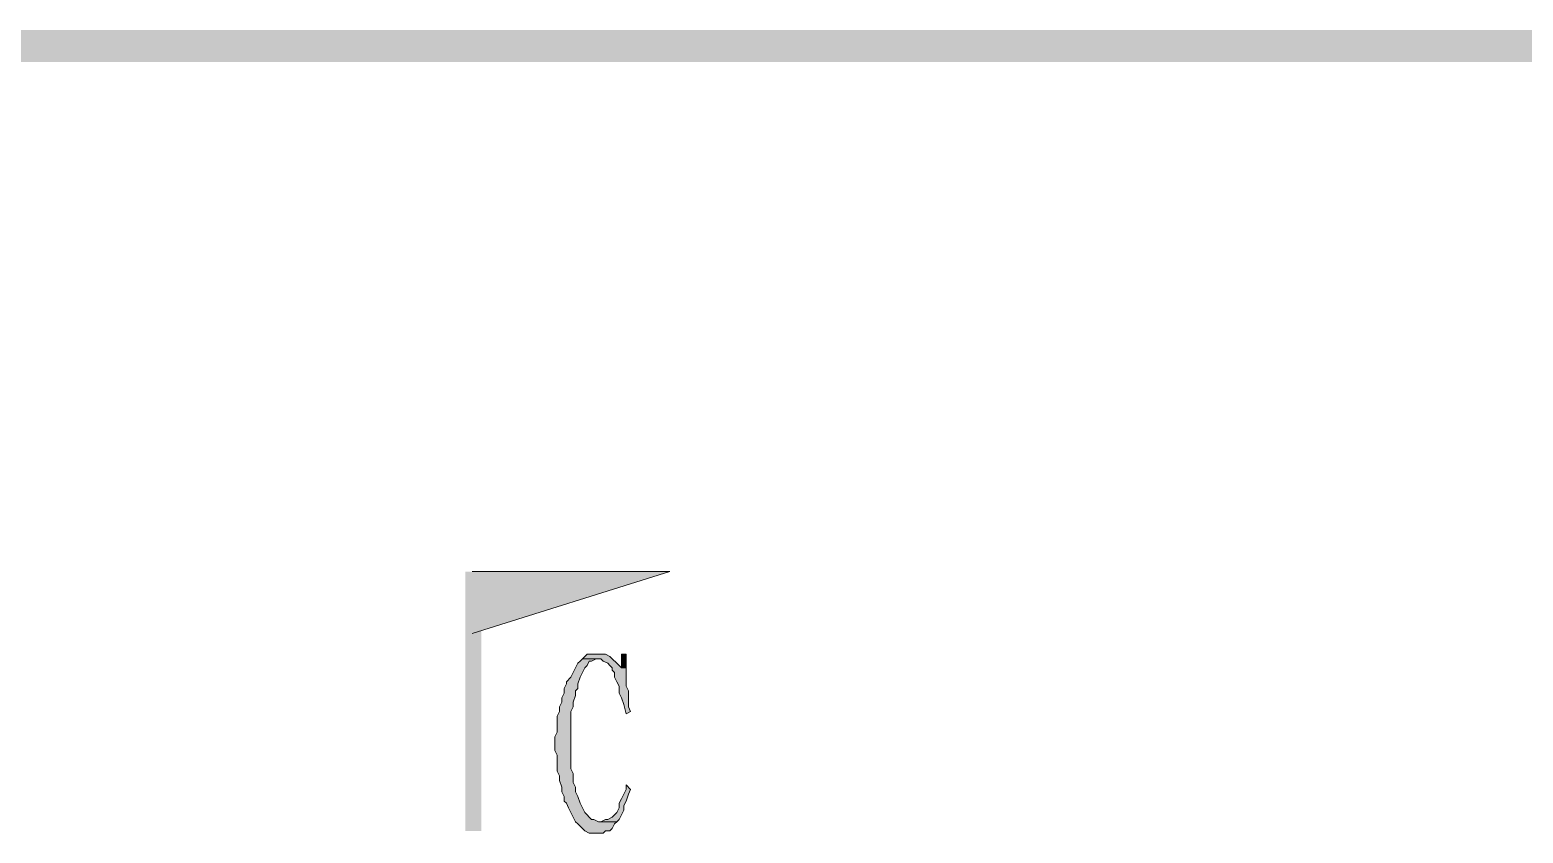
# Model space of a CAD drawing. Header units: millimetres. Extents: x 24 to 410, y 10 to 282.
# Drawn here: x 51.49 to 79.02, y 267.42 to 282.24 of the extents above; entities that cross this region are included whole.
import ezdxf

# ---------------------------------------------------------------- set-up
doc = ezdxf.new("R2010")
doc.units = ezdxf.units.MM

msp = doc.modelspace()

# ---------------------------------------------------------------- hatches: boundary and pattern name
h = msp.add_hatch(color=7)
h.dxf.hatch_style = 2
h.paths.add_polyline_path([(410.379333, 282.236333), (30.395333, 281.643667), (29.802667, 282.236333)])
h = msp.add_hatch(color=7)
h.dxf.hatch_style = 2
h.paths.add_polyline_path([(409.786667, 281.643667), (410.379333, 282.236333), (30.395333, 281.643667)])
h = msp.add_hatch(color=7)
h.dxf.hatch_style = 2
h.paths.add_polyline_path([(59.520667, 267.462), (59.817, 267.462), (59.520667, 272.245667)])
h = msp.add_hatch(color=7)
h.dxf.hatch_style = 2
h.paths.add_polyline_path([(59.817, 267.462), (59.520667, 272.245667), (59.817, 272.245667)])
h = msp.add_hatch(color=7)
h.dxf.hatch_style = 2
h.paths.add_polyline_path([(59.647667, 272.245667), (63.288333, 272.245667)])
h = msp.add_hatch(color=7)
h.dxf.hatch_style = 2
h.paths.add_polyline_path([(59.647667, 272.245667), (63.288333, 272.245667), (59.647667, 271.102667)])
h = msp.add_hatch(color=7)
h.dxf.hatch_style = 2
h.paths.add_polyline_path([(61.679667, 270.637), (61.637333, 270.594667), (61.595, 270.552333), (61.552667, 270.467667), (61.510333, 270.383), (61.468, 270.298333), (61.383333, 270.213667), (61.383333, 270.171333), (61.341, 270.086667), (61.341, 270.002), (61.298667, 269.917333), (61.298667, 269.832667), (61.256333, 269.748), (61.256333, 269.663333), (61.214, 269.578667), (61.214, 269.282333), (61.171667, 269.197667), (61.171667, 268.943667), (61.214, 268.859), (61.214, 268.562667), (61.256333, 268.478), (61.256333, 268.393333), (61.298667, 268.266333), (61.298667, 268.181667), (61.341, 268.097), (61.341, 268.012333), (61.383333, 267.97), (61.425667, 267.885333), (61.468, 267.800667), (61.510333, 267.716), (61.552667, 267.631333), (61.595, 267.589), (61.637333, 267.546667), (61.679667, 267.504333), (61.722, 267.462), (61.806667, 267.419667), (62.060667, 267.419667), (62.103, 267.462), (62.187667, 267.462), (62.23, 267.504333), (62.272333, 267.589), (62.314667, 267.631333), (61.976, 267.631333), (61.891333, 267.673667), (61.849, 267.673667), (61.806667, 267.716), (61.764333, 267.758333), (61.722, 267.800667), (61.679667, 267.885333), (61.637333, 267.97), (61.595, 268.097), (61.552667, 268.181667), (61.552667, 268.266333), (61.510333, 268.351), (61.510333, 268.520333), (61.468, 268.605), (61.468, 269.663333), (61.510333, 269.748), (61.510333, 269.832667), (61.552667, 269.959667), (61.552667, 270.044333), (61.595, 270.086667), (61.595, 270.171333), (61.637333, 270.298333), (61.679667, 270.383), (61.722, 270.467667), (61.764333, 270.51), (61.806667, 270.594667), (61.849, 270.594667), (61.933667, 270.637)])
h = msp.add_hatch(color=7)
h.dxf.hatch_style = 2
h.paths.add_polyline_path([(62.018333, 270.721667), (61.764333, 270.721667), (61.722, 270.679333), (61.679667, 270.637), (62.018333, 270.637), (62.060667, 270.594667), (62.145333, 270.552333), (62.187667, 270.51), (62.23, 270.467667), (62.23, 270.425333), (62.272333, 270.383), (62.272333, 270.298333), (62.314667, 270.213667), (62.357, 270.129), (62.357, 270.002), (62.399333, 269.917333), (62.441667, 269.790333), (62.484, 269.621), (62.568667, 269.663333), (62.526333, 269.748), (62.526333, 269.832667), (62.526333, 269.959667), (62.526333, 270.044333), (62.484, 270.129), (62.484, 270.467667), (62.399333, 270.467667), (62.357, 270.51), (62.314667, 270.552333), (62.23, 270.637), (62.187667, 270.679333), (62.103, 270.721667)])
h = msp.add_hatch(color=7)
h.dxf.hatch_style = 2
h.paths.add_polyline_path([(62.484, 270.721667), (62.399333, 270.721667), (62.399333, 270.637), (62.399333, 270.467667), (62.484, 270.467667)])
h = msp.add_hatch(color=7)
h.dxf.hatch_style = 2
h.paths.add_polyline_path([(62.484, 268.308667), (62.484, 268.224), (62.441667, 268.139333), (62.399333, 268.054667), (62.357, 267.97), (62.357, 267.885333), (62.314667, 267.800667), (62.272333, 267.758333), (62.23, 267.716), (62.145333, 267.673667), (62.103, 267.673667), (62.018333, 267.631333), (62.314667, 267.631333), (62.357, 267.673667), (62.399333, 267.758333), (62.441667, 267.843), (62.441667, 267.927667), (62.484, 268.012333), (62.526333, 268.139333), (62.568667, 268.224)])

# ---------------------------------------------------------------- linework, layer by layer
at = {"color": 7, "lineweight": 0}
msp.add_lwpolyline([(59.647667, 272.245667), (63.288333, 272.245667), (59.647667, 271.102667)], dxfattribs=at)
for points in [[(61.679667, 270.637), (61.637333, 270.594667), (61.595, 270.552333), (61.552667, 270.467667), (61.510333, 270.383), (61.468, 270.298333), (61.383333, 270.213667), (61.383333, 270.171333), (61.341, 270.086667), (61.341, 270.002), (61.298667, 269.917333), (61.298667, 269.832667), (61.256333, 269.748), (61.256333, 269.663333), (61.214, 269.578667), (61.214, 269.282333), (61.171667, 269.197667), (61.171667, 268.943667), (61.214, 268.859), (61.214, 268.562667), (61.256333, 268.478), (61.256333, 268.393333), (61.298667, 268.266333), (61.298667, 268.181667), (61.341, 268.097), (61.341, 268.012333), (61.383333, 267.97), (61.425667, 267.885333), (61.468, 267.800667), (61.510333, 267.716), (61.552667, 267.631333), (61.595, 267.589), (61.637333, 267.546667), (61.679667, 267.504333), (61.722, 267.462), (61.806667, 267.419667), (62.060667, 267.419667), (62.103, 267.462), (62.187667, 267.462), (62.23, 267.504333), (62.272333, 267.589), (62.314667, 267.631333), (61.976, 267.631333), (61.891333, 267.673667), (61.849, 267.673667), (61.806667, 267.716), (61.764333, 267.758333), (61.722, 267.800667), (61.679667, 267.885333), (61.637333, 267.97), (61.595, 268.097), (61.552667, 268.181667), (61.552667, 268.266333), (61.510333, 268.351), (61.510333, 268.520333), (61.468, 268.605), (61.468, 269.663333), (61.510333, 269.748), (61.510333, 269.832667), (61.552667, 269.959667), (61.552667, 270.044333), (61.595, 270.086667), (61.595, 270.171333), (61.637333, 270.298333), (61.679667, 270.383), (61.722, 270.467667), (61.764333, 270.51), (61.806667, 270.594667), (61.849, 270.594667), (61.933667, 270.637)], [(62.018333, 270.721667), (61.764333, 270.721667), (61.722, 270.679333), (61.679667, 270.637), (62.018333, 270.637), (62.060667, 270.594667), (62.145333, 270.552333), (62.187667, 270.51), (62.23, 270.467667), (62.23, 270.425333), (62.272333, 270.383), (62.272333, 270.298333), (62.314667, 270.213667), (62.357, 270.129), (62.357, 270.002), (62.399333, 269.917333), (62.441667, 269.790333), (62.484, 269.621), (62.568667, 269.663333), (62.526333, 269.748), (62.526333, 269.832667), (62.526333, 269.959667), (62.526333, 270.044333), (62.484, 270.129), (62.484, 270.467667), (62.399333, 270.467667), (62.357, 270.51), (62.314667, 270.552333), (62.23, 270.637), (62.187667, 270.679333), (62.103, 270.721667)], [(62.484, 270.721667), (62.399333, 270.721667), (62.399333, 270.637), (62.399333, 270.467667), (62.484, 270.467667)], [(62.484, 268.308667), (62.484, 268.224), (62.441667, 268.139333), (62.399333, 268.054667), (62.357, 267.97), (62.357, 267.885333), (62.314667, 267.800667), (62.272333, 267.758333), (62.23, 267.716), (62.145333, 267.673667), (62.103, 267.673667), (62.018333, 267.631333), (62.314667, 267.631333), (62.357, 267.673667), (62.399333, 267.758333), (62.441667, 267.843), (62.441667, 267.927667), (62.484, 268.012333), (62.526333, 268.139333), (62.568667, 268.224)]]:
    msp.add_lwpolyline(points, close=True, dxfattribs=at)

doc.saveas('drawing.dxf')
